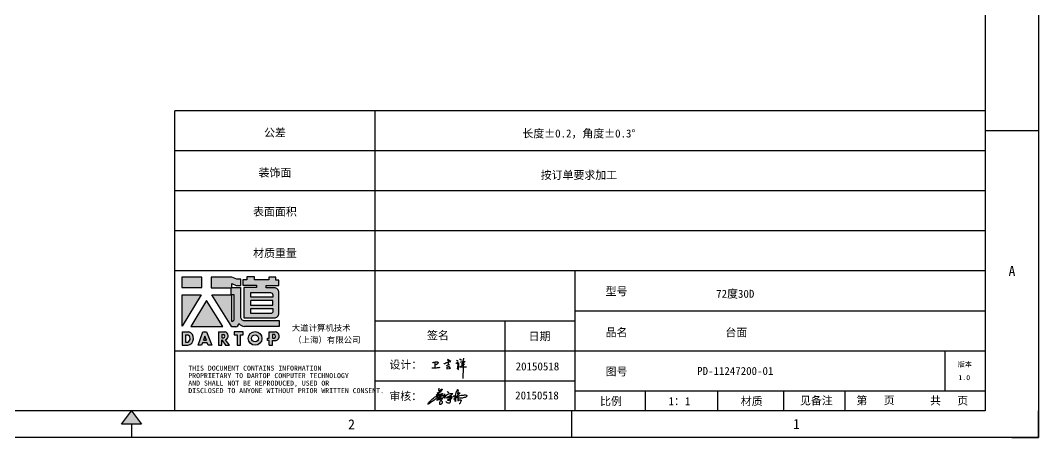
# Model space of a CAD drawing. Header units: millimetres. Extents: x -8883 to 24658, y -3888 to 19148.
# Drawn here: x 21752 to 24658, y -3888 to -2697 of the extents above; entities that cross this region are included whole.
import ezdxf
from ezdxf.enums import TextEntityAlignment as Align

# ---------------------------------------------------------------- set-up
doc = ezdxf.new("R2010")
doc.units = ezdxf.units.MM
doc.header["$MEASUREMENT"] = 0
doc.linetypes.add('DOT', pattern=[0.2, 0.1, -0.1])
doc.layers.add('4', color=7, linetype='Continuous')
doc.layers.add('print', color=30, linetype='Continuous')
doc.styles.add('Dartop', font='')
doc.styles.add('hzHT', font='')
doc.styles.get('Dartop').set_extended_font_data('FangSong_GB2312')
doc.styles.get('hzHT').set_extended_font_data('SimHei')

# ---------------------------------------------------------------- blocks, each defined once
blk = doc.blocks.new('*U60')
at = {"color": 254, "linetype": 'Continuous', "extrusion": (0, 0, -1)}
for points in [[(-17, 0.333), (-16.812, 0.25), (-17, 0.5)], [(-17, 0.333), (-17, 0.5), (-17.188, 0.25)], [(-17, 0.333), (-17.188, 0.25), (-16.812, 0.25)]]:
    blk.add_solid(points, dxfattribs=at)
blk = doc.blocks.new('dadao')
for p, q in [((48, 19.2), (44.9, 10.4)), ((44.9, 10.4), (51.2, 10.4)), ((51.2, 10.4), (48, 19.2))]:
    blk.add_line(p, q)
for points in [[(41.8, 121.6), (41.8, 143.7), (-0.4, 143.7), (-0.4, 121.6), (41.8, 121.6)], [(104.8, 122), (104.8, 130.3), (114.1, 126.3), (124.2, 126.3), (124.2, 139.6), (115.9, 139.6), (105.1, 143.9), (61.5, 143.9)], [(61.7, 144), (61.7, 121.3), (103.9, 121.3)], [(113.4, 38.7), (105.1, 38.7), (63, 106.5), (103.9, 106.5), (103.9, 120.9), (103.9, 121.3)], [(109.7, 53.6), (109.7, 106.2), (104.3, 106.2), (104.3, 50.4), (106.6, 50.4)], [(144.6, 94.4), (144.6, 84.8), (192, 84.8), (192, 94.1), (144.9, 94.1)], [(120.2, 45), (119.5, 45), (119.5, 44.6)], [(0, 28), (0, 0), (11.8, 0)], [(0.1, 28), (14, 28)], [(7.1, 21.8), (7.1, 6.1), (12, 6.1)], [(7.1, 21.8), (11.4, 21.8)], [(76.8, 28.2), (76.8, 0), (84.1, 0), (84.1, 11.1), (91.6, -0.1), (100.3, -0.1), (91.7, 11.1)], [(76.8, 28.2), (90.6, 28.2)], [(84, 22.7), (84, 15.3), (87.2, 15.3)], [(84, 22.7), (87.3, 22.7)], [(183.7, 0), (183.7, 9.6), (180.6, 9.6), (180.6, 14.9), (183.8, 14.9), (183.8, 28.1), (196.1, 28.1), (196.5, 28.1)], [(194.9, 22.3), (190.8, 22.3), (190.8, 15), (194.4, 15)], [(183.7, 0), (190.9, 0), (190.9, 9.6), (198.8, 9.6)]]:
    blk.add_lwpolyline(points)
blk.add_lwpolyline([(137.1, 144.2), (137.1, 137.9), (128.3, 137.9), (128.3, 126.5), (157.3, 126.5), (157.3, 121.5), (130.3, 121.5), (130.3, 57.5), (194.4, 57.5, 0.414214), (204.4, 67.5), (204.4, 111.3, 0.414214), (194.4, 121.3), (177.5, 121.3), (177.5, 126.3), (204.7, 126.3), (204.7, 137.7), (198.2, 137.7), (198.2, 143.9), (183.3, 143.9), (183.3, 138), (153, 138), (153, 144.2), (137.1, 144.2)], format="xyb", close=True)
for points in [[(104.8, 122), (123.4, 122), (123.4, 60, 0.414214), (131.4, 52), (204.8, 52), (204.8, 39.1), (131.7, 39.1)], [(144.3, 110.8), (144.3, 101.8), (192.3, 101.8), (192.3, 105.5, 0.414214), (187.3, 110.5), (144.3, 110.5)], [(144.6, 77), (144.6, 67.5), (187.6, 67.5, 0.414214), (192.6, 72.5), (192.6, 76.4), (144.6, 76.4)]]:
    blk.add_lwpolyline(points, format="xyb")
for points in [[(-0.3, 106.2), (40.4, 106.2), (-0.3, 39.7), (-0.3, 106.2)], [(51.7, 94.1), (18.4, 39.3), (86.2, 39.3)], [(43.8, 28.2), (51.8, 28.2), (62.6, -0.1), (55, -0.1), (53.2, 5), (42.9, 5), (41.1, 0), (33.6, 0)], [(110, 28.1), (110, 21.9), (116, 21.9), (116, -0.1), (123.2, -0.1), (123.2, 22), (129.2, 22), (129.2, 28.1), (110, 28.1)]]:
    blk.add_lwpolyline(points, close=True)
for radius in [14.5, 7.44]:
    blk.add_circle((154.2, 14.2), radius)
for centre, radius, start, end in [((99.2, 60.7), 12.6, 305.6399, 325.969), ((111.6, 46.7), 8.19, 282.9811, 347.6627), ((136, 61.7), 22.9, 226.7358, 259.3209), ((8.5, 13.9), 8.49, 294.2143, 69.7177), ((9.6, 14.2), 14.4, 278.6604, 72.3203), ((86.4, 19), 3.8, 282.527, 76.7196), ((88.6, 19.4), 8.95, 290.6073, 77.2124), ((193.7, 18.7), 3.8, 280.9891, 72.5513), ((195.7, 18.6), 9.51, 288.8959, 85.2442)]:
    blk.add_arc(centre, radius, start, end)
blk = doc.blocks.new('h')
for p, q in [((20768.1, -2360.9), (20773, -2359.1)), ((20769.5, -2366.9), (20769.8, -2370.6)), ((20769.8, -2370.6), (20770.9, -2378)), ((20770.9, -2378), (20771.5, -2370.6)), ((20772.4, -2369.3), (20774.9, -2367.8)), ((20773, -2359.1), (20784.1, -2355.2)), ((20773.3, -2331.8), (20775.3, -2338.7)), ((20789.1, -2340.9), (20773.5, -2331.9)), ((20775.3, -2338.7), (20775.6, -2351.2)), ((20775.6, -2351.2), (20775.5, -2357.3)), ((20782.2, -2369.2), (20780, -2377.1)), ((20780, -2377.1), (20788.3, -2371.3)), ((20780.1, -2366.4), (20780.8, -2366.4)), ((20781.9, -2367.4), (20782.2, -2369.2)), ((20845.7, -2343.5), (20848.4, -2353)), ((20848.9, -2370.3), (20847.9, -2424)), ((20848.4, -2353), (20848.9, -2370.3))]:
    blk.add_line(p, q)
for points in [[(20832.1, -2329.2, -0.053561), (20834.9, -2330.3, -0.075272), (20836.7, -2331.5, -0.005295), (20837.8, -2332.6, -0.009337), (20838.5, -2333.3, -0.026146), (20839, -2334, -0.016644), (20839.8, -2335.1)], [(20847.6, -2340.2, 0.021784), (20849.6, -2335.9, 0.028296), (20850.8, -2332.4, 0.008136), (20851.9, -2328.2, 0.028913), (20852.2, -2327, 0.08193), (20852.1, -2325.9, 0.075058), (20851.7, -2324.7, 0.275043)], [(20696.6, -2372.4, 0.002073), (20710.6, -2371.9, 0.016137), (20719.6, -2371.3, 0.008314), (20736.9, -2369.3)], [(20699.1, -2348.2, -0.029745), (20704.6, -2345.4, -0.046842), (20708.4, -2344.2, -0.00919), (20714.3, -2343, -0.018517), (20717.2, -2342.5, -0.037841), (20720.3, -2342.4, -0.039541), (20723.2, -2342.8, -0.149785), (20726, -2344.3, -0.204935), (20726.9, -2346.6, -0.074872), (20726.5, -2348.3, -0.061615), (20725.6, -2350.3, -0.034204), (20723.8, -2352.6, -0.045776), (20722.3, -2354.1, -0.054985), (20720.4, -2355.3, -0.036348), (20717.3, -2356.5, -0.067752), (20715.7, -2356.8, -0.043553), (20713.2, -2356.7)], [(20755, -2351.9, -0.024077), (20759.9, -2350.1, -0.013147), (20768.7, -2346.5, -0.00522), (20775.4, -2344.1, -0.018517), (20777.3, -2343.4, -0.008274), (20786.3, -2341, -0.039541), (20788.3, -2340.8, -0.079216), (20789.4, -2341, -0.204935)], [(20813.5, -2350.1, 0.007348), (20815.9, -2348.7, 0.008421), (20818, -2347.3, 0.009459), (20819.7, -2346.2, -0.016325), (20820.7, -2345.5, -0.173771), (20821.8, -2345.3, -0.085159), (20823.9, -2346, -0.125883), (20826, -2347.9, -0.160659), (20826.6, -2350.1, -0.010447), (20826.5, -2352.3, -0.008247), (20826.2, -2355.1, -0.002698), (20825.3, -2374, 0.001562), (20823.9, -2383.7, 0.016137)], [(20816.8, -2335, -0.053561), (20819.6, -2336.1, -0.075272), (20821.3, -2337.3, -0.005295), (20822.5, -2338.5, -0.009337), (20823.1, -2339.1, -0.026146), (20823.7, -2339.8, -0.016644), (20824.5, -2340.9)], [(20836, -2343.7, -0.02797), (20842.1, -2342.6, -0.048868), (20845.6, -2342.2, -0.00919), (20851.1, -2341.4, -0.018517), (20853.9, -2341.1, -0.037841), (20856.7, -2341.2, -0.039541), (20859.4, -2341.6, -0.018282), (20840.6, -2354.7, -0.000937)]]:
    blk.add_lwpolyline(points, format="xyb")
for points in [[(20711.3, -2343.5), (20711.3, -2343.5), (20711.5, -2355.8), (20710.7, -2368), (20710.6, -2371.9)], [(20821.5, -2350.6), (20822.4, -2359.2), (20822.2, -2364.9), (20821.7, -2369), (20821.3, -2376.3), (20823.6, -2368.5), (20827.2, -2366.3), (20829.5, -2366.3)], [(20840.6, -2354.7), (20850, -2354.7), (20855, -2354.3), (20845.9, -2361.1), (20840.5, -2364), (20833, -2367.5), (20863.2, -2367.4), (20865.9, -2367.3)]]:
    blk.add_lwpolyline(points)
for centre, radius, start, end in [((20773.7, -2371.2), 2.3, 121.9907, 163.6016), ((20787.5, -2406), 40.3, 100.6183, 108.2482), ((20780.8, -2367.6), 1.15, 9.4675, 90)]:
    blk.add_arc(centre, radius, start, end)
blk = doc.blocks.new('CAIYUQIANG')
for p, q in [((27662.9, -25048.8), (27669.7, -25045.8)), ((27663.6, -25048.1), (27663.2, -25048.6)), ((27665.3, -25046.6), (27663.6, -25048.1)), ((27667.4, -25044.9), (27665.3, -25046.6)), ((27675.7, -25037.4), (27665.9, -25043)), ((27665.9, -25043), (27677.3, -25038.1)), ((27670.6, -25042.2), (27667.4, -25044.9)), ((27668.5, -25048.7), (27673.6, -25046.3)), ((27670.4, -25028.6), (27669.5, -25034.5)), ((27669.5, -25034.5), (27670.5, -25036.5)), ((27669.7, -25045.8), (27671.3, -25045.2)), ((27670.5, -25036.5), (27674.7, -25033.4)), ((27677.3, -25038.1), (27670.6, -25042.2)), ((27671.5, -25047.3), (27670.9, -25048.6)), ((27671.3, -25045.2), (27672.1, -25045.7)), ((27672.1, -25046.2), (27671.5, -25047.3)), ((27672.1, -25045.7), (27672.1, -25046.2)), ((27673.6, -25046.3), (27677.4, -25044.5)), ((27674.7, -25033.4), (27678, -25031.9)), ((27679.9, -25033), (27675.7, -25037.4)), ((27679.1, -25047.4), (27676.5, -25048.8)), ((27677.4, -25044.5), (27680, -25043.8)), ((27678, -25031.9), (27679.7, -25031.6)), ((27680.6, -25045.9), (27679.1, -25047.4)), ((27679.7, -25031.6), (27680.1, -25032.2)), ((27680.1, -25032.2), (27679.9, -25033)), ((27680, -25043.8), (27681.2, -25043.8)), ((27681.2, -25044.7), (27680.6, -25045.9)), ((27681.2, -25043.8), (27681.2, -25044.7)), ((27686, -25048.7), (27686.1, -25046.8)), ((27686.1, -25046.8), (27686.2, -25045.4)), ((27686.2, -25045.4), (27686.3, -25045)), ((27686.3, -25045), (27686.6, -25045)), ((27686.6, -25045), (27686.7, -25045.1)), ((27686.7, -25045.1), (27686.9, -25049.2)), ((27691.2, -25048.7), (27693.8, -25046.9)), ((27693.8, -25046.9), (27694.7, -25046.4)), ((27694.7, -25046.4), (27695.8, -25045.9)), ((27695.8, -25045.9), (27698.2, -25045)), ((27698.2, -25045), (27699.9, -25044.7)), ((27699.9, -25044.7), (27702.8, -25044)), ((27702.8, -25044), (27704.8, -25043.7)), ((27705.3, -25048.2), (27703.1, -25050.1)), ((27704.8, -25043.7), (27707, -25043.4)), ((27708, -25045.9), (27705.3, -25048.2)), ((27707, -25043.4), (27708, -25043.4)), ((27708, -25043.4), (27709, -25043.5)), ((27710.1, -25044), (27708, -25045.9)), ((27709, -25043.5), (27709.7, -25043.8)), ((27709.7, -25043.8), (27710.1, -25044)), ((27717.7, -25050), (27718.5, -25046)), ((27718.5, -25046), (27720.2, -25040.9)), ((27720.2, -25040.9), (27720.7, -25039.5)), ((27720.7, -25039.5), (27721.2, -25038)), ((27721.2, -25038), (27721.6, -25036.6)), ((27721.6, -25036.6), (27722.4, -25034.9)), ((27722.4, -25034.9), (27723.3, -25033.3)), ((27722.6, -25049.3), (27723.4, -25048.2)), ((27723.3, -25033.3), (27723.8, -25032.7)), ((27723.4, -25048.2), (27724, -25048.2)), ((27723.8, -25032.7), (27724.4, -25032.7)), ((27724.9, -25047.9), (27723.9, -25049.1)), ((27724.2, -25041.9), (27724, -25042.9)), ((27724, -25042.9), (27724, -25043.8)), ((27724, -25043.8), (27724.5, -25044.5)), ((27724, -25048.2), (27725, -25049.3)), ((27724.7, -25038.7), (27724.2, -25041.9)), ((27724.4, -25032.7), (27724.8, -25033.4)), ((27724.5, -25044.5), (27724.9, -25044.1)), ((27724.9, -25037.3), (27724.7, -25038.7)), ((27724.8, -25033.4), (27725.1, -25034.5)), ((27725.1, -25035.4), (27724.9, -25037.3)), ((27724.9, -25044.1), (27726.2, -25043.2)), ((27726.1, -25047), (27724.9, -25047.9)), ((27725.1, -25034.5), (27725.1, -25035.4)), ((27727.7, -25045.8), (27726.1, -25047)), ((27726.2, -25043.2), (27727.3, -25042.5)), ((27727.3, -25042.5), (27728.7, -25041.6)), ((27728.8, -25044.9), (27727.7, -25045.8)), ((27728.7, -25041.6), (27729.4, -25041.6)), ((27729.8, -25043.2), (27728.8, -25044.9)), ((27729.4, -25041.6), (27729.8, -25042.2)), ((27729.8, -25042.2), (27729.8, -25043.2)), ((27738, -25048.5), (27741.4, -25048.2)), ((27741.4, -25048.2), (27743.3, -25048.1)), ((27743.3, -25048.1), (27745.9, -25048.1)), ((27745.9, -25048.1), (27747.9, -25048.3)), ((27639.2, -25074.1), (27639.8, -25072.4)), ((27640.1, -25074.1), (27639.2, -25074.1)), ((27639.8, -25072.4), (27641, -25070.5)), ((27641.8, -25073.4), (27640.1, -25074.1)), ((27641, -25070.5), (27642.4, -25068.7)), ((27643.4, -25072.1), (27641.8, -25073.4)), ((27642.4, -25068.7), (27644.1, -25066.6)), ((27645.7, -25070.6), (27643.4, -25072.1)), ((27644.1, -25066.6), (27646.1, -25064.4)), ((27649.4, -25068), (27645.7, -25070.6)), ((27646.1, -25064.4), (27648.2, -25062.5)), ((27648.2, -25062.5), (27649.9, -25061)), ((27653.3, -25065.6), (27649.4, -25068)), ((27649.9, -25061), (27651.9, -25059.4)), ((27651.9, -25059.4), (27654.7, -25057.2)), ((27656.6, -25063.3), (27653.3, -25065.6)), ((27654.7, -25057.2), (27656.5, -25055.9)), ((27656.5, -25055.9), (27658.3, -25054.6)), ((27659.8, -25060.4), (27656.6, -25063.3)), ((27658.3, -25054.6), (27659.6, -25053.7)), ((27659.6, -25053.7), (27662.2, -25052.1)), ((27660.6, -25059.8), (27659.8, -25060.4)), ((27663.6, -25056.9), (27660.6, -25059.8)), ((27662.2, -25052.1), (27664.9, -25050.5)), ((27663.2, -25048.6), (27662.9, -25048.8)), ((27666.3, -25053.5), (27663.6, -25056.9)), ((27664.9, -25050.5), (27668.5, -25048.7)), ((27667.5, -25060.4), (27664.9, -25062)), ((27664.9, -25062.9), (27667.7, -25061.6)), ((27664.9, -25062), (27664.9, -25062.9)), ((27668.2, -25051.4), (27666.3, -25053.5)), ((27670.3, -25058.4), (27667.5, -25060.4)), ((27667.7, -25061.6), (27670.5, -25060.2)), ((27670.9, -25048.6), (27668.2, -25051.4)), ((27668.6, -25056), (27674.9, -25053.6)), ((27672.1, -25054.2), (27668.6, -25056)), ((27672, -25057.1), (27670.3, -25058.4)), ((27670.5, -25060.2), (27673.3, -25059)), ((27671.2, -25051), (27679.4, -25049.8)), ((27674.1, -25050.1), (27671.2, -25051)), ((27672.5, -25060.1), (27671.9, -25060.4)), ((27671.9, -25060.4), (27674.3, -25061.5)), ((27673.8, -25055.8), (27672, -25057.1)), ((27675.9, -25052.3), (27672.1, -25054.2)), ((27673.8, -25059.6), (27672.5, -25060.1)), ((27672.7, -25072.4), (27673.6, -25068.9)), ((27672.7, -25073.7), (27672.7, -25072.4)), ((27672.9, -25074.4), (27672.7, -25073.7)), ((27673.5, -25075.1), (27672.9, -25074.4)), ((27673.3, -25059), (27675.5, -25058)), ((27674.1, -25075.4), (27673.5, -25075.1)), ((27673.6, -25068.9), (27674.3, -25066.8)), ((27676.2, -25054), (27673.8, -25055.8)), ((27675.2, -25059.1), (27673.8, -25059.6)), ((27676.5, -25048.8), (27674.1, -25050.1)), ((27675, -25075.4), (27674.1, -25075.4)), ((27674.3, -25061.5), (27677.2, -25063.7)), ((27674.3, -25066.8), (27675.3, -25065)), ((27674.9, -25053.6), (27676.8, -25053.2)), ((27676.4, -25074.9), (27675, -25075.4)), ((27677.8, -25058), (27675.2, -25059.1)), ((27675.3, -25065), (27676.4, -25063.4)), ((27675.5, -25058), (27677.9, -25056.9)), ((27678.6, -25051.7), (27675.9, -25052.3)), ((27677.2, -25053.4), (27676.2, -25054)), ((27676.4, -25063.4), (27677.5, -25061.9)), ((27677.2, -25074.4), (27676.4, -25074.9)), ((27676.8, -25053.2), (27677.2, -25053.4)), ((27677.2, -25063.7), (27678.8, -25065.4)), ((27678.3, -25073.5), (27677.2, -25074.4)), ((27677.5, -25061.9), (27679.6, -25059.6)), ((27679, -25057.7), (27677.8, -25058)), ((27677.9, -25056.9), (27680, -25056.9)), ((27679.1, -25072.5), (27678.3, -25073.5)), ((27683.3, -25050.5), (27678.6, -25051.7)), ((27678.8, -25065.4), (27679.4, -25066.6)), ((27680, -25057.5), (27679, -25057.7)), ((27679.8, -25071), (27679.1, -25072.5)), ((27679.4, -25049.8), (27681.5, -25049.6)), ((27679.4, -25066.6), (27679.9, -25067.9)), ((27679.6, -25059.6), (27680.6, -25058.4)), ((27680, -25070), (27679.8, -25071)), ((27679.9, -25067.9), (27680, -25069)), ((27680, -25056.9), (27680.5, -25057.1)), ((27680.5, -25057.1), (27680, -25057.5)), ((27680, -25069), (27680, -25070)), ((27680.6, -25058.4), (27681.3, -25057.6)), ((27681.3, -25057.6), (27682.9, -25055.7)), ((27681.5, -25049.6), (27682.7, -25049.7)), ((27682.7, -25049.7), (27683.3, -25050.5)), ((27682.9, -25055.7), (27683.9, -25054.7)), ((27683.9, -25054.7), (27684.6, -25054)), ((27684.6, -25054), (27685.6, -25053.1)), ((27685.6, -25053.1), (27686, -25048.7)), ((27686.9, -25049.2), (27686.9, -25051.7)), ((27686.9, -25051.7), (27686.9, -25054.8)), ((27686.9, -25054.8), (27686.9, -25055.8)), ((27686.9, -25055.8), (27687, -25056.5)), ((27687, -25056.5), (27687.2, -25056.9)), ((27687.2, -25056.9), (27687.5, -25056.9)), ((27687.5, -25056.9), (27687.8, -25056.5)), ((27687.8, -25056.5), (27688, -25055.9)), ((27688, -25055.9), (27688.6, -25054.6)), ((27688.6, -25054.6), (27689.1, -25053.3)), ((27689.1, -25053.3), (27689.5, -25052.1)), ((27689.5, -25052.1), (27690.2, -25050.1)), ((27690.2, -25050.1), (27690.5, -25049.4)), ((27690.5, -25049.4), (27691.2, -25048.7)), ((27691, -25067.9), (27690.7, -25067.5)), ((27691.8, -25068.5), (27691, -25067.9)), ((27692.9, -25069.4), (27691.8, -25068.5)), ((27692.5, -25055.7), (27691.9, -25055.8)), ((27691.9, -25055.8), (27691.9, -25056.2)), ((27691.9, -25056.2), (27693.4, -25056.2)), ((27693.9, -25055.2), (27692.5, -25055.7)), ((27694, -25070.3), (27692.9, -25069.4)), ((27693.4, -25056.2), (27695.2, -25055.9)), ((27697.3, -25053.7), (27693.9, -25055.2)), ((27695.5, -25070.9), (27694, -25070.3)), ((27695.5, -25062.1), (27695, -25062.5)), ((27695, -25062.5), (27695, -25062.8)), ((27695, -25062.8), (27695.4, -25063)), ((27695.2, -25055.9), (27696.4, -25055.5)), ((27695.4, -25063), (27696.6, -25063)), ((27696.5, -25061.2), (27695.5, -25062.1)), ((27697.1, -25071.4), (27695.5, -25070.9)), ((27696.4, -25055.5), (27698.6, -25054.5)), ((27698, -25059.9), (27696.5, -25061.2)), ((27696.6, -25063), (27698.7, -25062.4)), ((27699, -25071.4), (27697.1, -25071.4)), ((27700.1, -25052.2), (27697.3, -25053.7)), ((27700.7, -25057.4), (27698, -25059.9)), ((27698.6, -25054.5), (27700.1, -25053.8)), ((27698.7, -25062.4), (27701.9, -25060.7)), ((27700.5, -25071.4), (27699, -25071.4)), ((27703.1, -25050.1), (27700.1, -25052.2)), ((27700.1, -25053.8), (27701.4, -25053.2)), ((27701.7, -25070.7), (27700.5, -25071.4)), ((27703.2, -25055.4), (27700.7, -25057.4)), ((27701.4, -25053.2), (27703, -25052.5)), ((27702.4, -25068.8), (27701.7, -25070.7)), ((27701.9, -25060.7), (27705, -25058.6)), ((27702.9, -25065), (27702.4, -25068.8)), ((27703, -25063.9), (27702.9, -25065)), ((27703, -25052.5), (27704.6, -25051.8)), ((27703.4, -25059.2), (27703, -25063.9)), ((27705.1, -25053.8), (27703.2, -25055.4)), ((27703.5, -25058.1), (27703.4, -25059.2)), ((27703.9, -25057), (27703.5, -25058.1)), ((27704.3, -25056.3), (27703.9, -25057)), ((27704.9, -25055.3), (27704.3, -25056.3)), ((27704.6, -25051.8), (27705.9, -25051.1)), ((27705.1, -25055), (27704.9, -25055.3)), ((27705, -25058.6), (27706.4, -25057.7)), ((27706, -25052.8), (27705.1, -25053.8)), ((27706.3, -25055), (27705.1, -25055)), ((27705.9, -25051.1), (27706.4, -25051.1)), ((27706.6, -25051.6), (27706, -25052.8)), ((27706.8, -25055.3), (27706.3, -25055)), ((27706.4, -25051.1), (27706.6, -25051.6)), ((27706.4, -25057.7), (27707.4, -25057)), ((27707.5, -25055.8), (27706.8, -25055.3)), ((27707.4, -25057), (27707.8, -25056.8)), ((27707.8, -25056.8), (27707.5, -25055.8)), ((27710, -25054.2), (27711.2, -25052.7)), ((27711.2, -25052.7), (27712.6, -25051.4)), ((27712.6, -25051.4), (27713.4, -25050.9)), ((27713.4, -25050.9), (27714.2, -25050.8)), ((27713.7, -25060.6), (27714.5, -25059.1)), ((27714, -25059.3), (27713.7, -25060.1)), ((27713.7, -25060.1), (27713.7, -25060.6)), ((27714.3, -25058.6), (27714, -25059.3)), ((27714.2, -25050.8), (27715, -25050.8)), ((27715, -25056.9), (27714.3, -25058.6)), ((27714.5, -25059.1), (27715.1, -25058.3)), ((27715, -25050.8), (27715.4, -25050.8)), ((27715.5, -25055.4), (27715, -25056.9)), ((27715.1, -25058.3), (27715.6, -25057.9)), ((27715.4, -25050.8), (27715.6, -25051)), ((27715.9, -25053.9), (27715.5, -25055.4)), ((27715.6, -25051), (27715.8, -25051.2)), ((27715.6, -25057.9), (27716.2, -25057.8)), ((27715.8, -25051.2), (27715.9, -25051.2)), ((27715.9, -25051.2), (27716, -25051.4)), ((27716, -25053.3), (27715.9, -25053.9)), ((27716, -25051.4), (27716, -25051.4)), ((27716, -25051.4), (27716, -25051.5)), ((27716, -25051.5), (27716.1, -25051.6)), ((27716.1, -25052.4), (27716, -25053.3)), ((27716.1, -25051.6), (27716.1, -25051.8)), ((27716.1, -25051.8), (27716.1, -25052.4)), ((27716.2, -25057.8), (27716.9, -25057.9)), ((27716.6, -25063.7), (27716.8, -25062.6)), ((27716.6, -25064.9), (27716.6, -25063.7)), ((27717, -25065.4), (27716.6, -25064.9)), ((27716.8, -25062.6), (27717, -25060.1)), ((27716.9, -25057.9), (27717.2, -25058.1)), ((27717, -25060.1), (27717.1, -25058.6)), ((27718.3, -25066.4), (27717, -25065.4)), ((27717.1, -25058.6), (27717.2, -25057.5)), ((27717.2, -25057.5), (27717.7, -25052.4)), ((27717.2, -25058.1), (27717.6, -25058.7)), ((27717.6, -25058.7), (27717.6, -25060.8)), ((27717.6, -25060.8), (27717.6, -25062.5)), ((27717.6, -25062.5), (27717.7, -25064.3)), ((27717.7, -25052.4), (27717.7, -25050)), ((27717.7, -25064.3), (27717.7, -25065.5)), ((27717.7, -25065.5), (27718.3, -25066.4)), ((27719, -25056.7), (27720.6, -25055.2)), ((27719, -25056.7), (27720.6, -25055.4)), ((27720.6, -25055.4), (27719, -25056.7)), ((27719.4, -25056.1), (27719, -25056.7)), ((27720.3, -25054.8), (27719.4, -25056.1)), ((27721, -25053.7), (27720.3, -25054.8)), ((27720.6, -25055.2), (27721.9, -25054.1)), ((27722.6, -25051.2), (27721, -25053.7)), ((27721.8, -25052.4), (27722.1, -25051.2)), ((27721.9, -25054.1), (27721.8, -25052.4)), ((27721.9, -25054.1), (27723.5, -25052.8)), ((27722.2, -25054.5), (27721.9, -25054.1)), ((27722.1, -25051.2), (27722.6, -25049.3)), ((27723.2, -25055.7), (27722.2, -25054.5)), ((27723.9, -25049.1), (27722.6, -25051.2)), ((27725.1, -25056.1), (27723.2, -25055.7)), ((27723.5, -25052.8), (27725.7, -25051.8)), ((27724.3, -25057.3), (27724.1, -25059.8)), ((27724.1, -25059.8), (27724.2, -25062.5)), ((27724.2, -25062.5), (27724.5, -25063.9)), ((27724.8, -25054.3), (27724.3, -25057.3)), ((27724.3, -25057.3), (27724.3, -25057.3)), ((27724.5, -25063.9), (27726.1, -25063.8)), ((27726, -25051.7), (27724.6, -25052.3)), ((27724.6, -25052.3), (27724.8, -25054.3)), ((27725, -25049.3), (27726, -25051.7)), ((27728.6, -25056.9), (27725.1, -25056.1)), ((27725.7, -25051.8), (27728.1, -25050.8)), ((27726.1, -25063.8), (27727.2, -25062.4)), ((27727.2, -25062.4), (27728.7, -25061.7)), ((27728.1, -25050.8), (27730.4, -25049.9)), ((27731.5, -25056.9), (27728.6, -25056.9)), ((27728.7, -25061.7), (27730.6, -25061.7)), ((27729.9, -25073.7), (27728.8, -25073.7)), ((27730.7, -25072), (27729.9, -25073.7)), ((27730.4, -25049.9), (27734.3, -25049)), ((27730.6, -25061.7), (27732.5, -25061.7)), ((27732.4, -25068.5), (27730.7, -25072)), ((27734.6, -25056.9), (27731.5, -25056.9)), ((27733.1, -25067), (27732.4, -25068.5)), ((27732.5, -25061.7), (27734, -25062.9)), ((27734, -25064.2), (27733.1, -25067)), ((27734, -25062.9), (27734, -25064.2)), ((27734.3, -25049), (27736.4, -25048.5)), ((27736.4, -25056.9), (27734.6, -25056.9)), ((27736.4, -25048.5), (27738, -25048.5)), ((27737.5, -25056.9), (27736.4, -25056.9)), ((27739.9, -25056.2), (27737.5, -25056.9)), ((27742.8, -25055.5), (27739.9, -25056.2)), ((27745.3, -25054.8), (27742.8, -25055.5)), ((27747, -25053.9), (27745.3, -25054.8)), ((27749, -25052.8), (27747, -25053.9)), ((27747.9, -25048.3), (27749.6, -25048.7)), ((27749.8, -25051.7), (27749, -25052.8)), ((27749.6, -25048.7), (27750.5, -25049.8)), ((27750.6, -25050.8), (27749.8, -25051.7)), ((27750.5, -25049.8), (27750.6, -25050.8))]:
    blk.add_line(p, q)
blk.add_lwpolyline([(27694.2, -25038.4, -0.053561), (27695.8, -25039, -0.075272), (27696.8, -25039.7, -0.005295), (27697.5, -25040.4, -0.009337), (27697.9, -25040.8, -0.026146), (27698.2, -25041.2, -0.016644), (27698.7, -25041.9)], format="xyb")

msp = doc.modelspace()

# ---------------------------------------------------------------- hatches: boundary and pattern name
for points in [[(22270.381, -3429.924), (22213.426, -3429.924), (22213.426, -3459.681), (22270.381, -3459.681)], [(22268.547, -3480.501), (22213.579, -3480.501), (22213.579, -3570.25)], [(22283.785, -3496.788), (22238.85, -3570.848), (22330.348, -3570.848)], [(22388.446, -3586.001), (22362.443, -3586.001), (22362.443, -3594.251), (22370.556, -3594.251), (22370.556, -3623.979), (22380.27, -3623.979), (22380.27, -3594.231), (22388.446, -3594.231)]]:
    msp.add_hatch(color=0).paths.add_polyline_path(points)
h = msp.add_hatch(color=0)
h.paths.add_polyline_path([(22355.495, -3448.009), (22368.065, -3453.439), (22381.655, -3453.439), (22381.655, -3435.452), (22370.443, -3435.452), (22355.835, -3429.683), (22297.293, -3429.683), (22297.293, -3460.103), (22354.253, -3460.103), (22354.253, -3460.718), (22354.253, -3480.16), (22299.018, -3480.16), (22355.831, -3571.591), (22367.081, -3571.591, 0.27937482), (22375.294, -3563.605), (22375.294, -3563.183), (22376.286, -3563.183, 0.14314537), (22391.774, -3571.065), (22490.496, -3571.065), (22490.496, -3553.725), (22391.354, -3553.725, -0.41421356), (22380.555, -3542.927), (22380.555, -3459.142), (22355.495, -3459.142)])
h.paths.add_polyline_path([(22354.827, -3480.549), (22362.065, -3480.55), (22362.065, -3551.513, -0.08893574), (22357.871, -3555.827), (22354.802, -3555.827)], flags=16)
h = msp.add_hatch(color=0)
h.paths.add_polyline_path([(22490.326, -3437.97), (22481.542, -3437.97), (22481.542, -3429.615), (22461.465, -3429.615), (22461.465, -3437.553), (22420.476, -3437.553), (22420.476, -3429.197), (22399.008, -3429.197), (22399.008, -3437.707), (22387.146, -3437.707), (22387.146, -3453.112), (22426.291, -3453.112), (22426.291, -3459.925), (22389.815, -3459.925), (22389.815, -3546.183), (22476.409, -3546.183, 0.41421356), (22489.907, -3532.685), (22489.907, -3473.613, 0.41421356), (22476.409, -3460.115), (22453.518, -3460.115), (22453.518, -3453.43), (22490.326, -3453.43)])
h.paths.add_polyline_path([(22466.846, -3474.738, -0.41421356), (22473.595, -3481.487), (22473.595, -3486.437), (22408.764, -3486.437), (22408.764, -3474.738)], flags=16)
h.paths.add_polyline_path([(22473.176, -3496.882), (22473.176, -3509.416), (22409.183, -3509.416), (22409.183, -3496.882)], flags=16)
h.paths.add_polyline_path([(22474.012, -3520.697), (22474.012, -3526.065, -0.41421356), (22467.263, -3532.814), (22409.183, -3532.814), (22409.183, -3520.697)], flags=16)
h = msp.add_hatch(color=0)
h.paths.add_polyline_path([(22232.841, -3586.136), (22213.983, -3586.136), (22213.983, -3623.866), (22229.865, -3623.866, 0.79301591)])
h.paths.add_polyline_path([(22230.145, -3615.604), (22223.551, -3615.604), (22223.551, -3594.399), (22229.417, -3594.399, -0.67136089)], flags=16)
h = msp.add_hatch(color=0)
h.paths.add_polyline_path([(22283.927, -3585.826), (22273.165, -3585.826), (22259.325, -3623.907), (22269.519, -3623.907), (22271.917, -3617.158), (22285.728, -3617.158), (22288.179, -3623.988), (22298.455, -3623.988)])
h.paths.add_polyline_path([(22283.089, -3609.884), (22274.532, -3609.884), (22278.732, -3597.918)], flags=16)
h = msp.add_hatch(color=0)
h.paths.add_polyline_path([(22336.238, -3585.853), (22317.691, -3585.853), (22317.691, -3623.928), (22327.492, -3623.928), (22327.492, -3608.833), (22337.566, -3624.064), (22349.409, -3624.064), (22337.815, -3608.929, 0.74405494)])
h.paths.add_polyline_path([(22327.402, -3603.198), (22327.402, -3593.199), (22331.783, -3593.199, -0.79680897), (22331.718, -3603.198)], flags=16)
h = msp.add_hatch(color=0)
h.paths.add_polyline_path([(22402.582, -3604.753, 1), (22441.679, -3604.753, 1)])
h.paths.add_polyline_path([(22432.173, -3604.753, -1), (22412.088, -3604.753, -1)], flags=16)
h = msp.add_hatch(color=0)
h.paths.add_polyline_path([(22479.179, -3585.943), (22478.618, -3585.943), (22462.084, -3585.943), (22462.084, -3603.712), (22457.696, -3603.712), (22457.696, -3610.925), (22462.013, -3610.925), (22462.013, -3623.861), (22471.665, -3623.861), (22471.665, -3610.875), (22482.271, -3610.875, 0.81230381)])
h.paths.add_polyline_path([(22471.522, -3603.663), (22471.522, -3593.724), (22477.015, -3593.724, -0.77821343), (22476.454, -3603.663)], flags=16)

# ---------------------------------------------------------------- linework, layer by layer
at = {"color": 0}
for p, q in [((24505.85, -613.933), (24505.85, -3811.999)), ((22192.963, -3811.999), (22192.963, -2955.374)), ((24505.85, -2955.374), (22192.963, -2955.374)), ((22764.046, -2955.374), (22764.046, -3811.999)), ((24658.139, -3012.483), (24505.85, -3012.483)), ((24505.85, -3069.591), (22192.963, -3069.591)), ((24505.85, -3183.808), (22192.963, -3183.808)), ((24505.85, -3298.024), (22192.963, -3298.024)), ((24505.85, -3412.241), (22192.963, -3412.241)), ((23335.129, -3811.999), (23335.129, -3412.241)), ((23335.129, -3526.458), (24505.85, -3526.458)), ((22764.046, -3555.012), (23335.129, -3555.012)), ((23135.25, -3555.012), (23135.25, -3811.999)), ((22192.963, -3640.674), (22764.046, -3640.674)), ((22764.046, -3640.674), (24505.85, -3640.674)), ((24391.633, -3754.891), (24391.633, -3640.674)), ((22764.046, -3726.337), (23335.129, -3726.337)), ((23335.129, -3754.891), (24505.85, -3754.891)), ((23536.051, -3811.999), (23536.051, -3754.891)), ((23743.113, -3811.999), (23743.113, -3754.891)), ((23931.352, -3811.999), (23931.352, -3754.891)), ((24106.091, -3811.999), (24106.091, -3754.891)), ((24505.85, -3811.999), (19973.047, -3811.999)), ((23325.611, -3888.144), (23325.611, -3811.999)), ((24658.139, -3888.144), (24658.139, -3811.999)), ((22069.228, -3850.071), (22069.228, -3888.144)), ((24581.994, -3888.144), (24658.139, -3888.144))]:
    msp.add_line(p, q, dxfattribs=at)
at = {"color": 0, "linetype": 'DOT'}
for p, q in [((24658.139, -613.933), (24658.139, -3811.999)), ((24581.994, -3888.144), (19820.758, -3888.144))]:
    msp.add_line(p, q, dxfattribs=at)
at = {"color": 0}
msp.add_lwpolyline([(22069.228, -3811.999), (22097.782, -3850.071), (22040.674, -3850.071), (22069.228, -3811.999)], close=True, dxfattribs=at)
at = {"layer": 'print'}
msp.add_lwpolyline([(19820.758, -537.789), (24658.139, -537.789), (24658.139, -3888.144), (19820.758, -3888.144)], close=True, dxfattribs=at)

# ---------------------------------------------------------------- block references
at = {"color": 0}
for name, p, xscale, yscale, zscale in [('dadao', (22213.983, -3623.866), 1.349832906196347, 1.349832906196347, 1.349832906196347), ('h', (10804.466, -2299.532), 0.585704211006083, 0.585704211006083, 0.585704211006083)]:
    msp.add_blockref(name, p, dxfattribs=dict(at, xscale=xscale, yscale=yscale, zscale=zscale))
msp.add_blockref('CAIYUQIANG', (-4723.825, 21281.75))
at = {"color": 0, "linetype": 'Continuous', "xscale": 152.2888407109637, "yscale": 152.2888407109637, "zscale": 152.2888407109637}
msp.add_blockref('*U60', (19480.318, -3888.144), dxfattribs=at)

# ---------------------------------------------------------------- texts
at = {"color": 0}
for s, height, style, p in [('公差', 22.8433, 'hzHT', (22478.752, -3017.495)), ('长度%%P0.2，角度%%P0.3%%D', 22.84333, 'hzHT', (23346.308, -3019.554)), ('装饰面', 22.8433, 'hzHT', (22478.752, -3131.364)), ('按订单要求加工', 22.8433, 'hzHT', (23346.308, -3138.334)), ('表面面积', 22.8433, 'hzHT', (22478.752, -3243.043)), ('材质重量', 22.8433, 'hzHT', (22478.752, -3361.292)), ('A', 28.554, 'Dartop', (24581.994, -3412.241)), ('型号', 22.8433, 'hzHT', (23453.645, -3470.347)), ('72度30D', 22.8433, 'hzHT', (23792.396, -3477.351)), ('品名', 22.8433, 'hzHT', (23453.645, -3587.615)), ('台面', 22.8433, 'hzHT', (23795.59, -3587.615)), ('签名', 22.8433, 'hzHT', (22943.903, -3595.984)), ('日期', 22.8433, 'hzHT', (23233.758, -3598.795)), ('20150518', 22.8433, 'hzHT', (23227.895, -3684.674)), ('图号', 22.8433, 'hzHT', (23453.645, -3699.27)), ('PD-11247200-01', 22.84333, 'hzHT', (23792.396, -3697.779)), ('版本', 14.2771, 'hzHT', (24447.641, -3678.577)), ('1.0', 14.2771, 'Dartop', (24445.924, -3716.733)), ('20150518', 22.8433, 'hzHT', (23226.535, -3767.561)), ('比例', 22.8433, 'hzHT', (23437.717, -3784.04)), ('1：1', 22.8433, 'hzHT', (23633.004, -3784.04)), ('材质', 22.8433, 'hzHT', (23839.342, -3784.04)), ('见备注', 22.8433, 'hzHT', (24023.871, -3782.365)), ('第   页', 22.8433, 'hzHT', (24192.711, -3781.67)), ('共   页', 22.8433, 'hzHT', (24402.546, -3782.502)), ('2', 28.554, 'Dartop', (22697.42, -3850.071)), ('1', 28.554, 'Dartop', (23966.818, -3849.166))]:
    msp.add_text(s, height=height, dxfattribs=dict(at, style=style)).set_placement(p, align=Align.MIDDLE_CENTER)
at = {"color": 0, "style": 'hzHT'}
for s, height, p in [('THIS DOCUMENT CONTAINS INFORMATION', 14.27708, (22231.508, -3696.782)), ('设计：', 22.8433, (22805.522, -3691.157)), ('PROPRIETARY TO DARTOP COMPUTER TECHNOLOGY', 14.27708, (22231.508, -3718.197)), ('AND SHALL NOT BE REPRODUCED, USED OR', 14.27708, (22231.508, -3739.613)), ('DISCLOSED TO ANYONE WITHOUT PRIOR WRITTEN CONSENT.', 14.27708, (22231.508, -3761.029)), ('审核：', 22.8433, (22805.182, -3781.111))]:
    msp.add_text(s, height=height, dxfattribs=at).set_placement(p)
at = {"layer": '4', "color": 0, "style": 'hzHT'}
for s, p in [('大道计算机技术', (22526.797, -3583.382)), ('（上海）有限公司', (22531.108, -3617.529))]:
    msp.add_text(s, height=17.1325, dxfattribs=at).set_placement(p)

doc.saveas('drawing.dxf')
